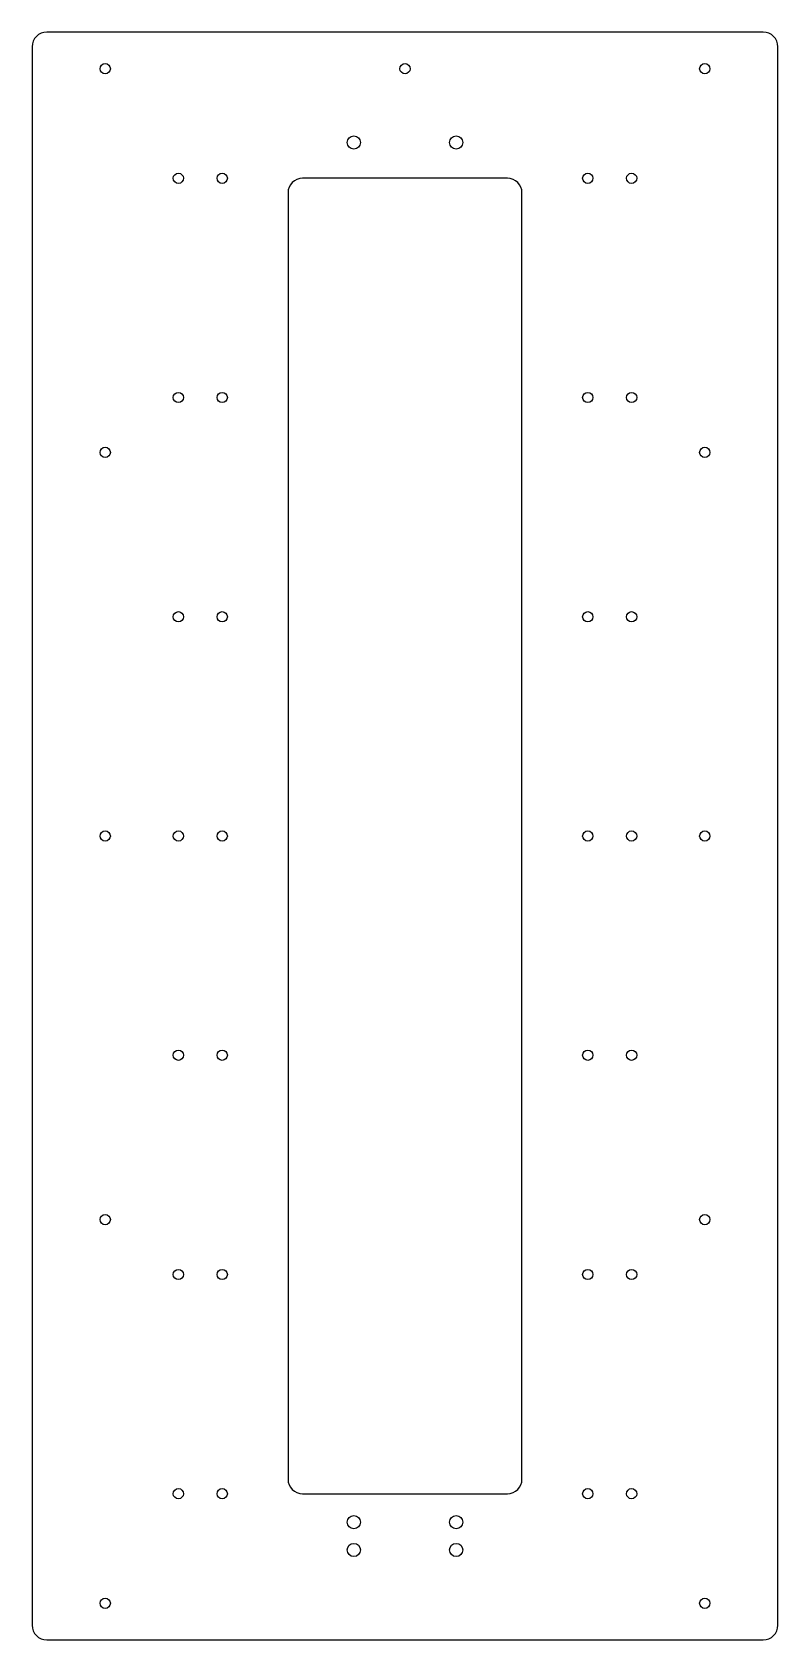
# Model space of a CAD drawing. Header units: millimetres. Extents: x -255 to 255, y -545 to 555.
import ezdxf

# ---------------------------------------------------------------- set-up
doc = ezdxf.new("R2010")
doc.units = ezdxf.units.MM

msp = doc.modelspace()

# ---------------------------------------------------------------- linework, layer by layer
at = {"color": 7, "linetype": 'Continuous', "lineweight": 25}
for p, q in [((245, 555), (-245, 555)), ((-255, 545), (-255, -535)), ((255, -535), (255, 545)), ((70, 455), (-70, 455)), ((-80, 445), (-80, -435)), ((80, -435), (80, 445)), ((-70, -445), (70, -445)), ((-245, -545), (245, -545))]:
    msp.add_line(p, q, dxfattribs=at)
for centre, radius in [((-205, 530), 3.5), ((0, 530), 3.5), ((205, 530), 3.5), ((-35, 479.5), 4.5), ((35, 479.5), 4.5), ((-155, 455), 3.5), ((-125, 455), 3.5), ((125, 455), 3.5), ((155, 455), 3.5), ((-155, 305), 3.5), ((-125, 305), 3.5), ((125, 305), 3.5), ((155, 305), 3.5), ((-205, 267.5), 3.5), ((205, 267.5), 3.5), ((-155, 155), 3.5), ((-125, 155), 3.5), ((125, 155), 3.5), ((155, 155), 3.5), ((-205, 5), 3.5), ((-155, 5), 3.5), ((-125, 5), 3.5), ((125, 5), 3.5), ((155, 5), 3.5), ((205, 5), 3.5), ((-155, -145), 3.5), ((-125, -145), 3.5), ((125, -145), 3.5), ((155, -145), 3.5), ((-205, -257.5), 3.5), ((205, -257.5), 3.5), ((-155, -295), 3.5), ((-125, -295), 3.5), ((125, -295), 3.5), ((155, -295), 3.5), ((-155, -445), 3.5), ((-125, -445), 3.5), ((125, -445), 3.5), ((155, -445), 3.5), ((-35, -464.5), 4.5), ((35, -464.5), 4.5), ((-35, -483.5), 4.5), ((35, -483.5), 4.5), ((-205, -520), 3.5), ((205, -520), 3.5)]:
    msp.add_circle(centre, radius, dxfattribs=at)
for centre, start, end in [((-245, 545), 90, 180), ((245, 545), 0, 90), ((-70, 445), 90, 180), ((70, 445), 0, 90), ((-70, -435), 180, 270), ((70, -435), 270, 0), ((-245, -535), 180, 270), ((245, -535), 270, 0)]:
    msp.add_arc(centre, 10, start, end, dxfattribs=at)

doc.saveas('drawing.dxf')
